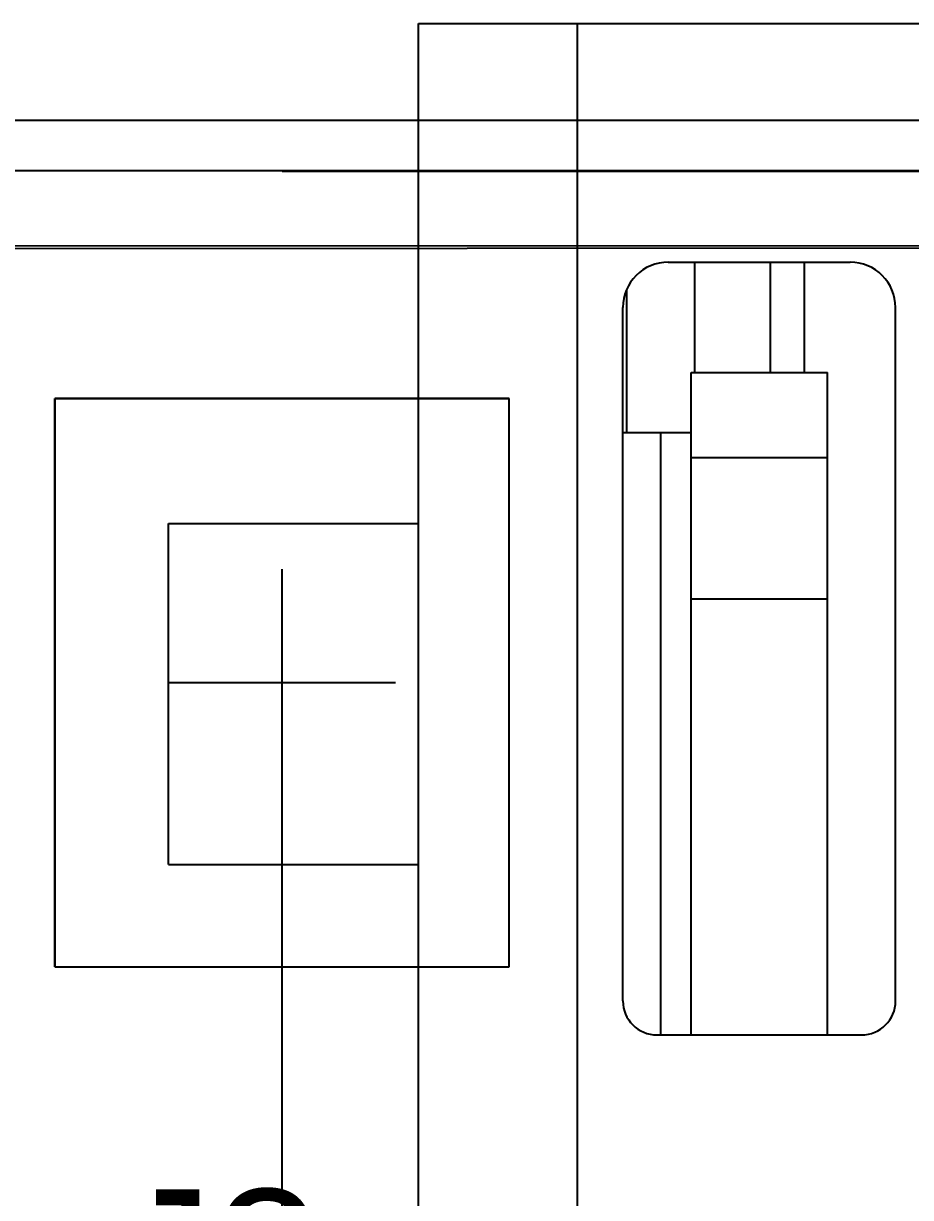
# Model space of a CAD drawing. Extents: x 28 to 300, y 18 to 330.
# Drawn here: x 220.99 to 224.89, y 190.3 to 195.46 of the extents above; entities that cross this region are included whole.
import ezdxf

# ---------------------------------------------------------------- set-up
doc = ezdxf.new("R2010")
doc.units = 0
for name, color, linetype in [('INTERNALPLANE1', 76, 'CONTINUOUS'), ('INTERNALPLANE6', 136, 'CONTINUOUS'), ('KEEPOUTLAYER', 6, 'CONTINUOUS'), ('MECHANICAL14', 56, 'CONTINUOUS'), ('MECHANICAL8', 56, 'CONTINUOUS'), ('MIDLAYER1', 16, 'CONTINUOUS'), ('MIDLAYER3', 90, 'CONTINUOUS'), ('TOPLAYER', 1, 'CONTINUOUS'), ('TOPOVERLAY', 2, 'CONTINUOUS'), ('TOPPASTE', 8, 'CONTINUOUS'), ('TOPSOLDER', 216, 'CONTINUOUS')]:
    doc.layers.add(name, color=color, linetype=linetype)

msp = doc.modelspace()

# ---------------------------------------------------------------- linework, layer by layer
at = {"layer": 'INTERNALPLANE1'}
msp.add_line((203.997, 195.039), (248.1894, 195.039), dxfattribs=at)
at = {"layer": 'INTERNALPLANE6'}
msp.add_line((77.8103, 195.039), (248.1894, 195.039), dxfattribs=at)
at = {"layer": 'KEEPOUTLAYER'}
msp.add_line((77.724, 194.818), (248.0386, 194.818), dxfattribs=at)
at = {"layer": 'MECHANICAL14'}
for p, q in [((222.7256, 195.4643), (230.4256, 195.4643)), ((222.7256, 186.9643), (222.7256, 195.4643)), ((223.4256, 186.2643), (223.4256, 195.4643)), ((223.8256, 194.4143), (224.6256, 194.4143)), ((223.9424, 193.9294), (223.9424, 194.4143)), ((224.2756, 193.9294), (224.2756, 194.4143)), ((224.4256, 193.9294), (224.4256, 194.4143)), ((223.6424, 193.6643), (223.6424, 194.2902)), ((223.6256, 191.1643), (223.6256, 194.2143)), ((224.8256, 191.1643), (224.8256, 194.2143)), ((223.9256, 193.9294), (224.5256, 193.9294)), ((223.9256, 191.0143), (223.9256, 193.9294)), ((224.5256, 191.0143), (224.5256, 193.9294)), ((223.6256, 193.6643), (223.9256, 193.6643)), ((223.7926, 191.0143), (223.7926, 193.6643)), ((223.9256, 193.5552), (224.5256, 193.5552)), ((221.6256, 193.2643), (222.7256, 193.2643)), ((221.6256, 191.7643), (221.6256, 193.2643)), ((223.9256, 192.9326), (224.5256, 192.9326)), ((221.6256, 191.7643), (222.7256, 191.7643)), ((223.7756, 191.0143), (224.6756, 191.0143))]:
    msp.add_line(p, q, dxfattribs=at)
for centre, radius, start, end in [((223.8256, 194.2143), 0.2, 90, 180), ((224.6256, 194.2143), 0.2, 0, 90), ((223.7756, 191.1643), 0.15, 180, 270), ((224.6756, 191.1643), 0.15, 270, 360)]:
    msp.add_arc(centre, radius, start, end, dxfattribs=at)
at = {"layer": 'MECHANICAL8'}
for p, q in [((222.1256, 194.8143), (226.5756, 194.8143)), ((221.1256, 191.3143), (221.1256, 193.8143)), ((221.1256, 193.8143), (223.1256, 193.8143)), ((223.1256, 191.3143), (223.1256, 193.8143)), ((222.1256, 192.5643), (222.1256, 193.0643)), ((221.6256, 192.5643), (222.1256, 192.5643)), ((222.1256, 192.5643), (222.6256, 192.5643)), ((222.1256, 192.0643), (222.1256, 192.5643)), ((221.1256, 191.3143), (223.1256, 191.3143))]:
    msp.add_line(p, q, dxfattribs=at)
at = {"layer": 'MIDLAYER1'}
msp.add_line((166.2126, 194.4397), (247.6352, 194.4915), dxfattribs=at)
at = {"layer": 'MIDLAYER3'}
msp.add_line((166.0832, 194.4747), (247.6588, 194.4915), dxfattribs=at)
at = {"layer": 'TOPLAYER'}
for p, q in [((223.1256, 193.8143), (221.1256, 193.8143)), ((221.1256, 193.8143), (221.1256, 191.3143)), ((223.1256, 191.3143), (223.1256, 193.8143)), ((222.1256, 187.0643), (222.1256, 192.5643)), ((221.1256, 191.3143), (223.1256, 191.3143))]:
    msp.add_line(p, q, dxfattribs=at)
at = {"layer": 'TOPOVERLAY'}
for p, q in [((222.7256, 195.4643), (230.4256, 195.4643)), ((222.7256, 194.1143), (222.7256, 195.4643)), ((223.4256, 186.2643), (223.4256, 195.4643)), ((223.8256, 194.4143), (224.6256, 194.4143)), ((223.9424, 193.9294), (223.9424, 194.4143)), ((224.2756, 193.9294), (224.2756, 194.4143)), ((224.4256, 193.9294), (224.4256, 194.4143)), ((223.6424, 193.6643), (223.6424, 194.2902)), ((223.6256, 191.1643), (223.6256, 194.2143)), ((224.8256, 191.1643), (224.8256, 194.2143)), ((223.9256, 193.9294), (224.5256, 193.9294)), ((223.9256, 191.0143), (223.9256, 193.9294)), ((224.5256, 191.0143), (224.5256, 193.9294)), ((223.6256, 193.6643), (223.9256, 193.6643)), ((223.7926, 191.0143), (223.7926, 193.6643)), ((223.9256, 193.5552), (224.5256, 193.5552)), ((223.9256, 192.9326), (224.5256, 192.9326)), ((222.7256, 188.6143), (222.7256, 191.0143)), ((223.7756, 191.0143), (224.6756, 191.0143))]:
    msp.add_line(p, q, dxfattribs=at)
for centre, radius, start, end in [((223.8256, 194.2143), 0.2, 90, 180), ((224.6256, 194.2143), 0.2, 0, 90), ((223.7756, 191.1643), 0.15, 180, 270), ((224.6756, 191.1643), 0.15, 270, 360)]:
    msp.add_arc(centre, radius, start, end, dxfattribs=at)
at = {"layer": 'TOPPASTE'}
for p, q in [((223.1256, 193.8143), (221.1256, 193.8143)), ((221.1256, 193.8143), (221.1256, 191.3143)), ((223.1256, 191.3143), (223.1256, 193.8143)), ((221.1256, 191.3143), (223.1256, 191.3143))]:
    msp.add_line(p, q, dxfattribs=at)
at = {"layer": 'TOPSOLDER'}
for p, q in [((223.1256, 193.8143), (221.1256, 193.8143)), ((221.1256, 193.8143), (221.1256, 191.3143)), ((223.1256, 191.3143), (223.1256, 193.8143)), ((221.1256, 191.3143), (223.1256, 191.3143))]:
    msp.add_line(p, q, dxfattribs=at)

# ---------------------------------------------------------------- texts
at = {"layer": 'TOPOVERLAY'}
msp.add_text('J8', height=0.635, rotation=360, dxfattribs=at).set_placement((221.4, 189.7))

doc.saveas('drawing.dxf')
